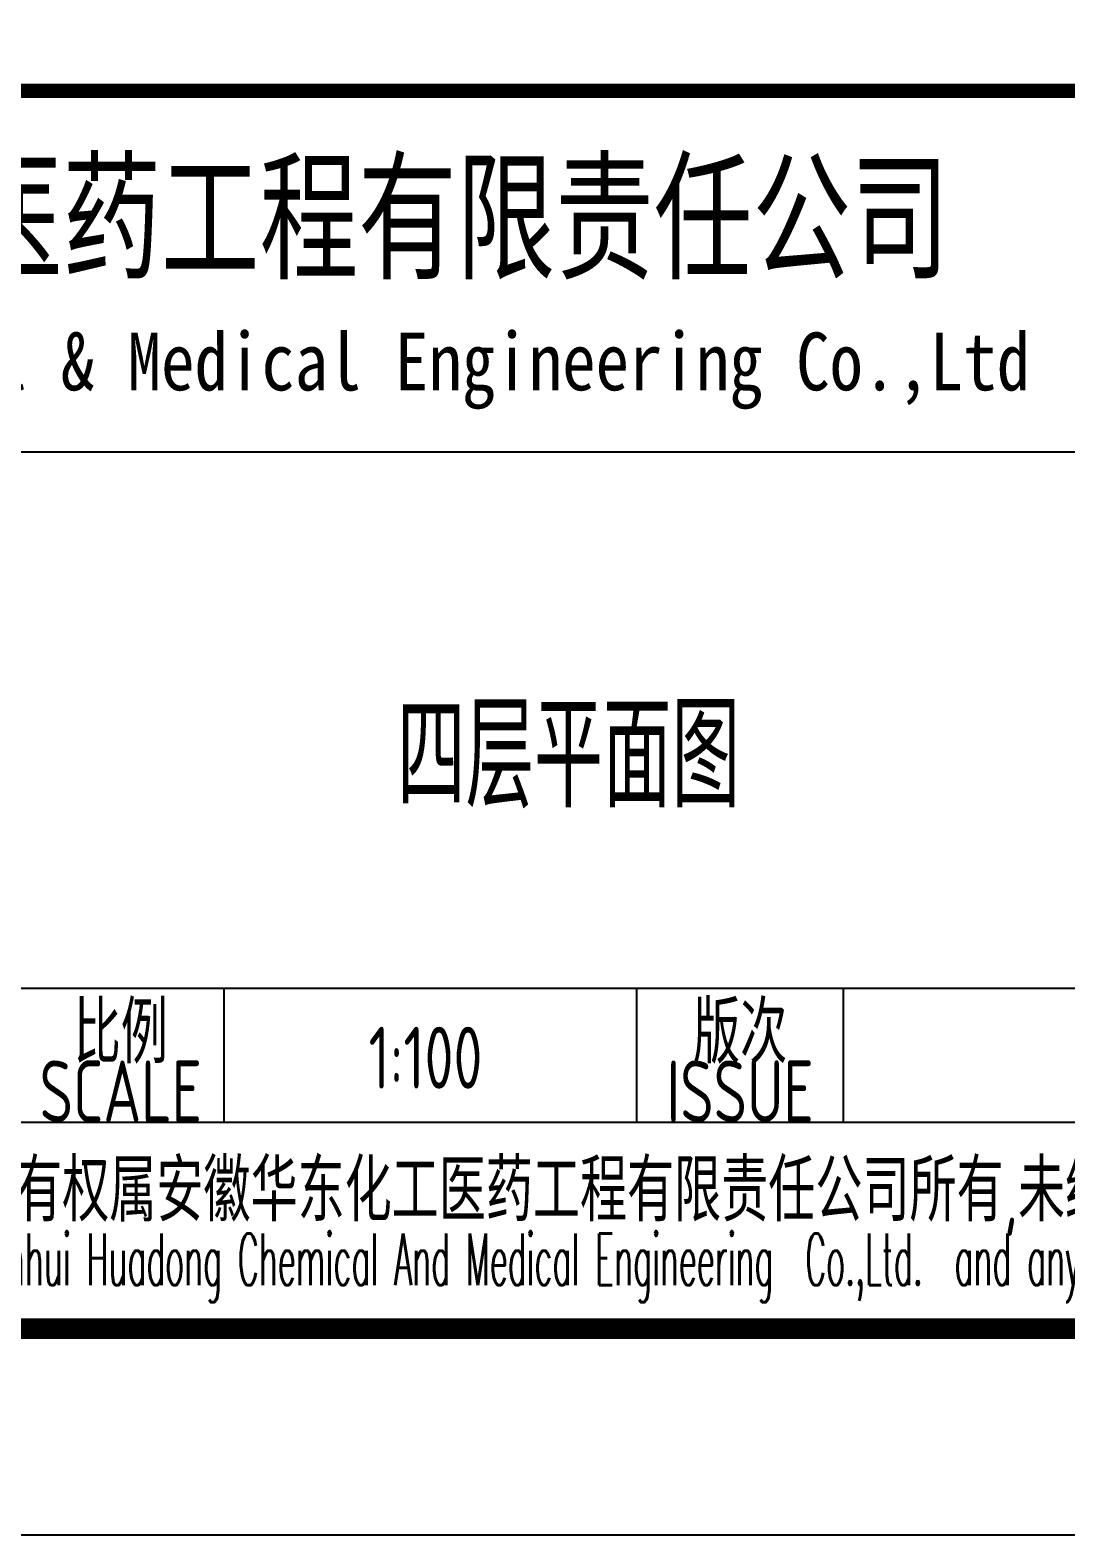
# Model space of a CAD drawing. Extents: x 5188914 to 7068445, y -542675 to 2032183.
# Drawn here: x 5239868 to 5244885, y -542675 to -535381 of the extents above; entities that cross this region are included whole.
import ezdxf
from ezdxf.enums import TextEntityAlignment as Align

# ---------------------------------------------------------------- set-up
doc = ezdxf.new("R2010")
doc.units = 0
doc.header["$LTSCALE"] = 1000
doc.header["$MEASUREMENT"] = 0
doc.layers.get('0').update_dxf_attribs({"linetype": 'CONTINUOUS'})
doc.layers.add('PUB_TITLE', color=4, linetype='CONTINUOUS')
doc.styles.add('AHD', font='sceie.shx', dxfattribs={"width": 0.7, "bigfont": 'sceic.shx'})
doc.styles.add('ECEC_TQ', font='txt_l.shx', dxfattribs={"bigfont": 'hztxt_l.shx'})
doc.styles.add('sceie', font='SCEIE', dxfattribs={"width": 0.75, "bigfont": 'SCEIC'})
doc.styles.add('宋体', font='', dxfattribs={"width": 0.7})
doc.styles.get('宋体').set_extended_font_data('SimSun')

msp = doc.modelspace()

# ---------------------------------------------------------------- linework, layer by layer
for p, q in [((5234307.2, -537425), (5245307.2, -537425)), ((5239807.2, -540025), (5252307.2, -540025)), ((5240807.2, -540675), (5240807.2, -540025)), ((5242807.2, -540675), (5242807.2, -540025)), ((5243807.2, -540675), (5243807.2, -540025)), ((5234307.2, -540675), (5252307.2, -540675)), ((5234307.2, -541675), (5252307.2, -541675))]:
    msp.add_line(p, q)
at = {"const_width": 70}
msp.add_lwpolyline([(5252307.2, -535675), (5234307.2, -535675)], dxfattribs=at)
at = {"layer": 'PUB_TITLE', "color": 4}
msp.add_lwpolyline([(5193907.2, -542675), (5253307.2, -542675), (5253307.2, -500675), (5193907.2, -500675)], close=True, dxfattribs=at)
at = {"layer": 'PUB_TITLE', "color": 4, "const_width": 100}
msp.add_lwpolyline([(5196407.2, -541675), (5252307.2, -541675), (5252307.2, -501675), (5196407.2, -501675)], close=True, dxfattribs=at)

# ---------------------------------------------------------------- texts
for s, height, style, width, p in [('安徽华东化工医药工程有限责任公司', 500, '宋体', 0.7, (5240502.1, -536275)), ('Anhui Huadong Chemical & Medical Engineering Co.,Ltd', 280, '宋体', 0.85, (5240502.1, -537025)), ('四层平面图', 500, 'AHD', 0.7, (5242476.1, -538888.7)), ('比例', 300, 'sceie', 0.8, (5240307.2, -540225)), ('版次', 300, 'sceie', 0.8, (5243307.2, -540225)), ('1:100', 300, 'sceie', 0.8, (5241783.1, -540361.9)), ('SCALE', 300, 'sceie', 0.8, (5240307.2, -540525)), ('ISSUE', 300, 'sceie', 0.8, (5243307.2, -540525)), ('本文件专有权属安徽华东化工医药工程有限责任公司所有,未经许可不得复制或转让给第三方', 300, 'sceie', 0.8, (5243478.3, -541023.9)), ('The proprietary right of this document belongs to Anhui Huadong Chemical And Medical Engineering  Co.,Ltd.  and any replication or transfer to the 3rd. side is forbidden without its permission. ', 250, 'ECEC_TQ', 0.45, (5243307.2, -541375))]:
    msp.add_text(s, height=height, dxfattribs=dict(style=style, width=width)).set_placement(p, align=Align.MIDDLE)

doc.saveas('drawing.dxf')
